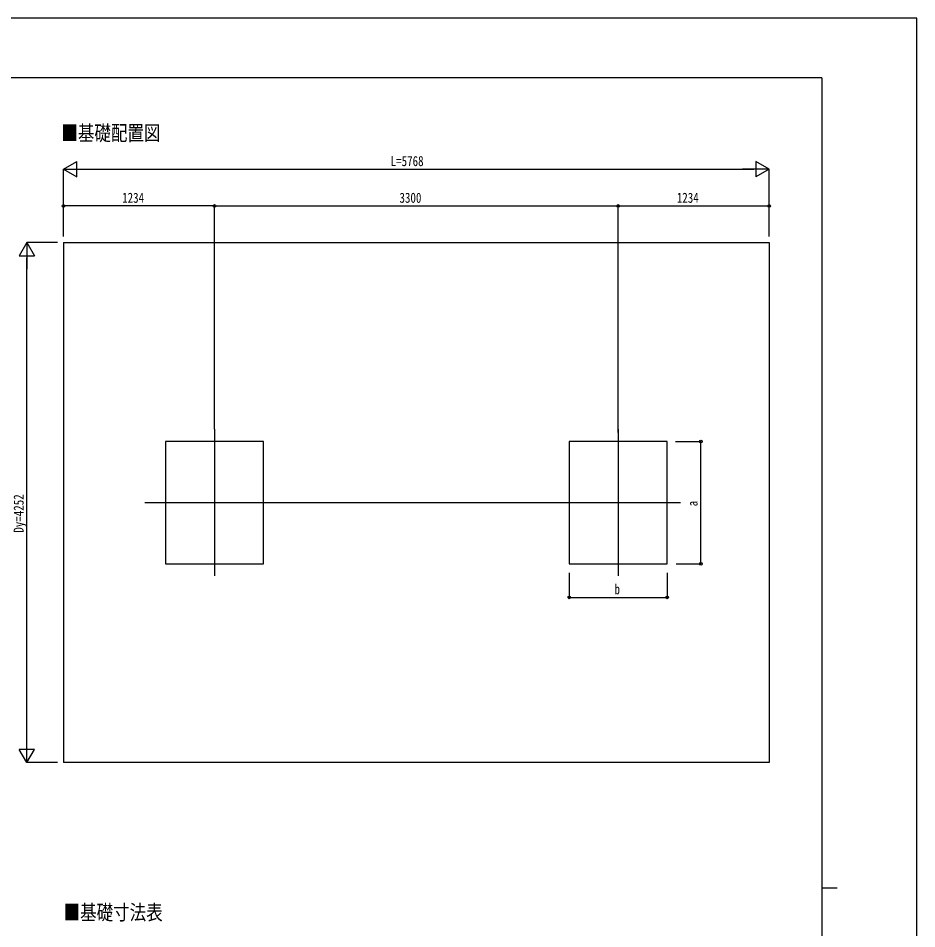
# Model space of a CAD drawing. Units: millimetres, scale not verified. Extents: x -10512 to 10512, y -7425 to 7425.
# Drawn here: x 3167 to 10512, y -21 to 7425 of the extents above; entities that cross this region are included whole.
import ezdxf
from ezdxf.enums import TextEntityAlignment as Align

# ---------------------------------------------------------------- set-up
doc = ezdxf.new("R2010")
doc.units = ezdxf.units.MM
doc.header["$LTSCALE"] = 30
for name, color, linetype in [('0-2_USER1', 3, 'Continuous'), ('0-3_YKK_12', 2, 'Continuous'), ('0-5_YKK_A1', 4, 'Continuous'), ('0-6_YKK_D', 6, 'Continuous'), ('0-7_YKK_ZWAK', 7, 'Continuous')]:
    doc.layers.add(name, color=color, linetype=linetype)
doc.styles.add('ＭＳ ゴシック', font='')
doc.styles.get('ＭＳ ゴシック').set_extended_font_data('MS Gothic')

msp = doc.modelspace()

# ---------------------------------------------------------------- linework, layer by layer
at = {"layer": '0-3_YKK_12'}
for p, q in [((4771.73, 4063.65), (4771.73, 2863.65)), ((8071.73, 4063.65), (8071.73, 2863.65)), ((4203.47, 3463.65), (8581.72, 3463.65))]:
    msp.add_line(p, q, dxfattribs=at)
at = {"layer": '0-5_YKK_A1'}
for p, q in [((3537.73, 5589.89), (9305.73, 5589.89)), ((3537.73, 5589.89), (3537.73, 1337.43)), ((9305.73, 5589.89), (9305.73, 1337.43)), ((9305.73, 1337.43), (3537.73, 1337.43))]:
    msp.add_line(p, q, dxfattribs=at)
for points in [[(4371.73, 2963.65), (5171.73, 2963.65), (5171.73, 3963.65), (4371.73, 3963.65)], [(7671.73, 2963.65), (8471.73, 2963.65), (8471.73, 3963.65), (7671.73, 3963.65)]]:
    msp.add_lwpolyline(points, close=True, dxfattribs=at)
at = {"layer": '0-6_YKK_D'}
for p, q in [((3537.73, 6189.87), (3645.98, 6252.37)), ((3537.73, 5639.87), (3537.73, 6190.87)), ((3537.73, 6189.87), (3645.98, 6127.37)), ((3537.73, 6189.87), (3754.24, 6189.87)), ((3645.98, 6127.37), (3645.98, 6252.37)), ((3662.73, 6189.87), (9180.73, 6189.87)), ((9305.73, 6189.87), (9089.22, 6189.87)), ((9305.73, 6189.87), (9197.48, 6252.37)), ((9197.48, 6252.37), (9197.48, 6127.37)), ((9305.73, 6189.87), (9197.48, 6127.37)), ((9305.73, 5639.87), (9305.73, 6190.87)), ((3537.73, 5814.87), (3537.73, 5890.87)), ((4771.73, 5889.87), (3537.73, 5889.87)), ((4771.73, 4064.65), (4771.73, 5890.87)), ((4771.73, 4064.65), (4771.73, 5890.87)), ((4771.73, 5889.87), (8071.73, 5889.87)), ((8071.73, 4037.7), (8071.73, 5890.87)), ((8071.73, 4037.7), (8071.73, 5890.87)), ((8071.73, 5889.87), (9305.73, 5889.87)), ((9305.73, 5814.87), (9305.73, 5890.87)), ((3237.73, 5589.89), (3175.23, 5481.64)), ((3487.73, 5589.89), (3236.73, 5589.89)), ((3237.73, 5589.89), (3300.23, 5481.64)), ((3237.73, 5589.89), (3237.73, 5373.39)), ((3175.23, 5481.64), (3300.23, 5481.64)), ((3237.73, 1462.43), (3237.73, 5464.89)), ((8538.88, 3963.65), (8747.73, 3963.65)), ((8746.73, 2963.65), (8746.73, 3963.65)), ((8546.73, 2963.65), (8747.73, 2963.65)), ((7671.73, 2889.45), (7671.73, 2687.65)), ((8471.73, 2889.63), (8471.73, 2687.65)), ((7671.73, 2688.65), (8471.73, 2688.65)), ((3237.73, 1337.43), (3237.73, 1553.93)), ((3237.73, 1337.43), (3175.23, 1445.68)), ((3300.23, 1445.68), (3175.23, 1445.68)), ((3237.73, 1337.43), (3300.23, 1445.68)), ((3487.73, 1337.43), (3236.73, 1337.43))]:
    msp.add_line(p, q, dxfattribs=at)
for centre in [(3537.73, 5889.87), (4771.73, 5889.87), (4771.73, 5889.87), (8071.73, 5889.87), (8071.73, 5889.87), (9305.73, 5889.87), (8746.73, 3963.65), (8746.73, 2963.65), (7671.73, 2688.65), (8471.73, 2688.65)]:
    msp.add_circle(centre, 10.62, dxfattribs=at)
at = {"layer": '0-7_YKK_ZWAK'}
for p, q in [((9737.55, 6937.5), (-9762.45, 6937.5)), ((9737.55, 6937.5), (9737.55, -6312.5)), ((9737.55, 312.5), (9862.55, 312.5))]:
    msp.add_line(p, q, dxfattribs=at)
msp.add_lwpolyline([(-10512.5, -7425), (10512.5, -7425), (10512.5, 7425), (-10512.5, 7425)], close=True, dxfattribs=at)

# ---------------------------------------------------------------- texts
at = {"layer": '0-2_USER1', "style": 'ＭＳ ゴシック', "width": 0.8}
for s, p in [('■基礎配置図', (3519.72, 6387.35)), ('■基礎寸法表', (3537.91, 14.36))]:
    msp.add_text(s, height=123.8, dxfattribs=at).set_placement(p, align=Align.BOTTOM_LEFT)
at = {"layer": '0-6_YKK_D', "style": 'ＭＳ ゴシック', "width": 0.8}
for s, p in [('L=5768', (6211.73, 6190.87)), ('1234', (4016.73, 5890.87)), ('3300', (6283.73, 5890.87)), ('1234', (8550.73, 5890.87)), ('b', (8041.73, 2689.65))]:
    msp.add_text(s, height=82.48, dxfattribs=at).set_placement(p, align=Align.BOTTOM_LEFT)
for s, p in [('Dy=4252', (3236.73, 3217.66)), ('a', (8745.73, 3433.65))]:
    msp.add_text(s, height=82.48, rotation=90, dxfattribs=at).set_placement(p, align=Align.BOTTOM_LEFT)

doc.saveas('drawing.dxf')
